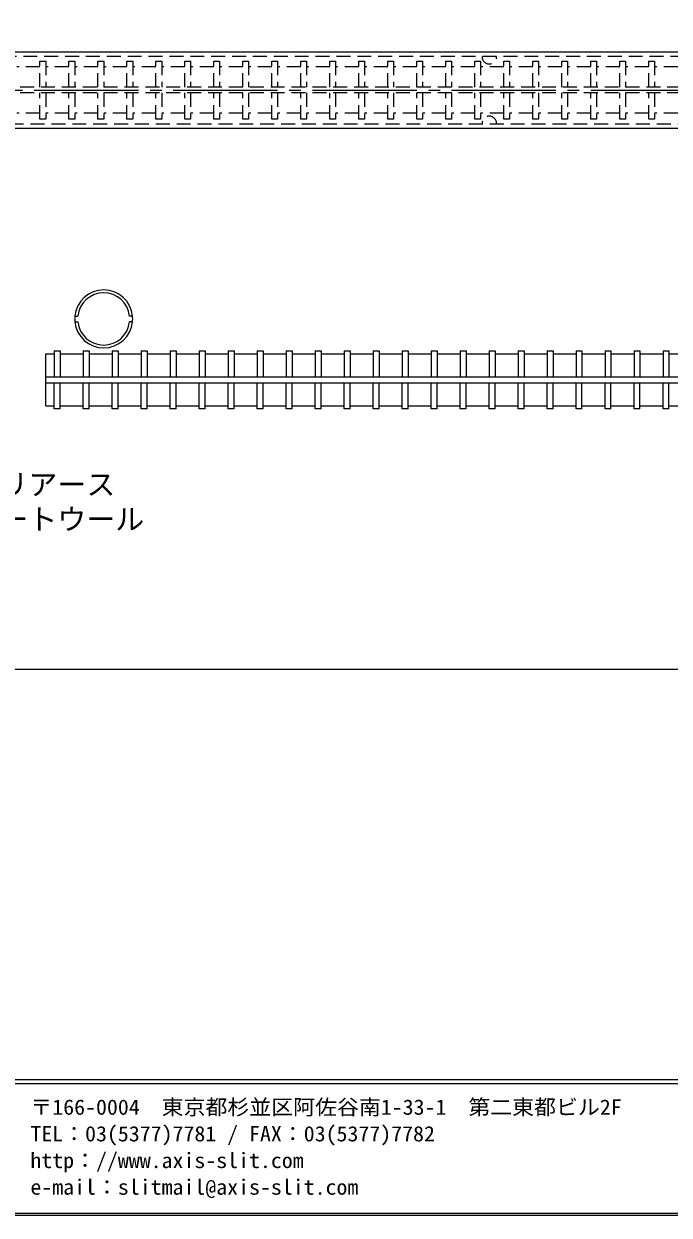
# Model space of a CAD drawing. Units: millimetres at full size, sheet at 1:2; details may follow other scales. Extents: x -891 to 891, y -194 to 194.
# Drawn here: x -651.9 to -540.6, y -194.2 to 11.4 of the extents above; entities that cross this region are included whole.
import ezdxf
from ezdxf.enums import TextEntityAlignment as Align

# ---------------------------------------------------------------- set-up
doc = ezdxf.new("R2010")
doc.units = ezdxf.units.MM
doc.header["$LTSCALE"] = 2
doc.linetypes.add('CHAIN2', pattern=[12, 9, -1, 1, -1])
doc.linetypes.add('DASHED1', pattern=[1.8, 1.2, -0.6])
doc.layers.add('0-0_', color=7, linetype='Continuous', lineweight=9)
doc.layers.add('1-0_', color=5, linetype='Continuous', lineweight=9)
doc.styles.add('ＭＳ ゴシック', font='')
doc.styles.get('ＭＳ ゴシック').set_extended_font_data('MS Gothic')

msp = doc.modelspace()

# ---------------------------------------------------------------- linework, layer by layer
at = {"layer": '0-0_'}
for p, q in [((-330.56, -170.8), (-890.56, -170.8)), ((-330.56, -171.5), (-890.56, -171.5)), ((-890.84, -194.18), (-330.28, -194.18))]:
    msp.add_line(p, q, dxfattribs=at)
msp.add_lwpolyline([(-330.56, 193.9), (-330.56, -193.9), (-890.56, -193.9)], dxfattribs=at)
at = {"layer": '1-0_', "color": 2}
for p, q in [((-479.61, 6.55), (-683.11, 6.55)), ((-683.11, -6.55), (-479.61, -6.55))]:
    msp.add_line(p, q, dxfattribs=at)
at = {"layer": '1-0_', "color": 2, "linetype": 'DASHED1'}
for p, q in [((-383.16, 5.8), (-683.11, 5.8)), ((-683.11, -5.8), (-383.16, -5.8))]:
    msp.add_line(p, q, dxfattribs=at)
at = {"layer": '1-0_', "linetype": 'DASHED1'}
for p, q in [((-649.11, 0.5), (-649.11, 5)), ((-644.11, 0.5), (-644.11, 5)), ((-639.11, 0.5), (-639.11, 5)), ((-634.11, 0.5), (-634.11, 5)), ((-629.11, 0.5), (-629.11, 5)), ((-624.11, 0.5), (-624.11, 5)), ((-619.11, 0.5), (-619.11, 5)), ((-614.11, 0.5), (-614.11, 5)), ((-609.11, 0.5), (-609.11, 5)), ((-604.11, 0.5), (-604.11, 5)), ((-599.11, 0.5), (-599.11, 5)), ((-594.11, 0.5), (-594.11, 5)), ((-589.11, 0.5), (-589.11, 5)), ((-584.11, 0.5), (-584.11, 5)), ((-579.11, 0.5), (-579.11, 5)), ((-574.11, 0.5), (-574.11, 5)), ((-569.11, 0.5), (-569.11, 5)), ((-564.11, 0.5), (-564.11, 5)), ((-559.11, 0.5), (-559.11, 5)), ((-554.11, 0.5), (-554.11, 5)), ((-549.11, 0.5), (-549.11, 5)), ((-544.11, 0.5), (-544.11, 5)), ((-649.11, -5), (-649.11, -0.5)), ((-648.11, -0.5), (-648.11, -5)), ((-644.11, -5), (-644.11, -0.5)), ((-643.11, -0.5), (-643.11, -5)), ((-639.11, -5), (-639.11, -0.5)), ((-638.11, -0.5), (-638.11, -5)), ((-634.11, -5), (-634.11, -0.5)), ((-633.11, -0.5), (-633.11, -5)), ((-629.11, -5), (-629.11, -0.5)), ((-628.11, -0.5), (-628.11, -5)), ((-624.11, -5), (-624.11, -0.5)), ((-623.11, -0.5), (-623.11, -5)), ((-619.11, -5), (-619.11, -0.5)), ((-618.11, -0.5), (-618.11, -5)), ((-614.11, -5), (-614.11, -0.5)), ((-613.11, -0.5), (-613.11, -5)), ((-609.11, -5), (-609.11, -0.5)), ((-608.11, -0.5), (-608.11, -5)), ((-604.11, -5), (-604.11, -0.5)), ((-603.11, -0.5), (-603.11, -5)), ((-599.11, -5), (-599.11, -0.5)), ((-598.11, -0.5), (-598.11, -5)), ((-594.11, -5), (-594.11, -0.5)), ((-593.11, -0.5), (-593.11, -5)), ((-589.11, -5), (-589.11, -0.5)), ((-588.11, -0.5), (-588.11, -5)), ((-584.11, -5), (-584.11, -0.5)), ((-583.11, -0.5), (-583.11, -5)), ((-579.11, -5), (-579.11, -0.5)), ((-578.11, -0.5), (-578.11, -5)), ((-574.11, -5), (-574.11, -0.5)), ((-573.11, -0.5), (-573.11, -5)), ((-569.11, -5), (-569.11, -0.5)), ((-568.11, -0.5), (-568.11, -5)), ((-564.11, -5), (-564.11, -0.5)), ((-563.11, -0.5), (-563.11, -5)), ((-559.11, -5), (-559.11, -0.5)), ((-558.11, -0.5), (-558.11, -5)), ((-554.11, -5), (-554.11, -0.5)), ((-553.11, -0.5), (-553.11, -5)), ((-549.11, -5), (-549.11, -0.5)), ((-548.11, -0.5), (-548.11, -5)), ((-544.11, -5), (-544.11, -0.5)), ((-543.11, -0.5), (-543.11, -5)), ((-648.11, -5), (-649.11, -5)), ((-643.11, -5), (-644.11, -5)), ((-638.11, -5), (-639.11, -5)), ((-633.11, -5), (-634.11, -5)), ((-628.11, -5), (-629.11, -5)), ((-623.11, -5), (-624.11, -5)), ((-618.11, -5), (-619.11, -5)), ((-613.11, -5), (-614.11, -5)), ((-608.11, -5), (-609.11, -5)), ((-603.11, -5), (-604.11, -5)), ((-598.11, -5), (-599.11, -5)), ((-593.11, -5), (-594.11, -5)), ((-588.11, -5), (-589.11, -5)), ((-583.11, -5), (-584.11, -5)), ((-578.11, -5), (-579.11, -5)), ((-573.11, -5), (-574.11, -5)), ((-568.11, -5), (-569.11, -5)), ((-563.11, -5), (-564.11, -5)), ((-558.11, -5), (-559.11, -5)), ((-553.11, -5), (-554.11, -5)), ((-548.11, -5), (-549.11, -5)), ((-543.11, -5), (-544.11, -5))]:
    msp.add_line(p, q, dxfattribs=at)
at = {"layer": '1-0_', "color": 4, "linetype": 'DASHED1'}
for p, q in [((-649.11, 4), (-653.11, 4)), ((-644.11, 4), (-648.11, 4)), ((-639.11, 4), (-643.11, 4)), ((-634.11, 4), (-638.11, 4)), ((-629.11, 4), (-633.11, 4)), ((-624.11, 4), (-628.11, 4)), ((-619.11, 4), (-623.11, 4)), ((-614.11, 4), (-618.11, 4)), ((-609.11, 4), (-613.11, 4)), ((-604.11, 4), (-608.11, 4)), ((-599.11, 4), (-603.11, 4)), ((-594.11, 4), (-598.11, 4)), ((-589.11, 4), (-593.11, 4)), ((-584.11, 4), (-588.11, 4)), ((-579.11, 4), (-583.11, 4)), ((-574.11, 4), (-578.11, 4)), ((-569.11, 4), (-573.11, 4)), ((-564.11, 4), (-568.11, 4)), ((-559.11, 4), (-563.11, 4)), ((-554.11, 4), (-558.11, 4)), ((-549.11, 4), (-553.11, 4)), ((-544.11, 4), (-548.11, 4)), ((-539.11, 4), (-543.11, 4)), ((-434.11, 0.5), (-683.11, 0.5)), ((-434.11, -0.5), (-683.11, -0.5)), ((-649.11, -4), (-653.11, -4)), ((-644.11, -4), (-648.11, -4)), ((-639.11, -4), (-643.11, -4)), ((-634.11, -4), (-638.11, -4)), ((-629.11, -4), (-633.11, -4)), ((-624.11, -4), (-628.11, -4)), ((-619.11, -4), (-623.11, -4)), ((-614.11, -4), (-618.11, -4)), ((-609.11, -4), (-613.11, -4)), ((-604.11, -4), (-608.11, -4)), ((-599.11, -4), (-603.11, -4)), ((-594.11, -4), (-598.11, -4)), ((-589.11, -4), (-593.11, -4)), ((-584.11, -4), (-588.11, -4)), ((-579.11, -4), (-583.11, -4)), ((-574.11, -4), (-578.11, -4)), ((-569.11, -4), (-573.11, -4)), ((-564.11, -4), (-568.11, -4)), ((-559.11, -4), (-563.11, -4)), ((-554.11, -4), (-558.11, -4)), ((-549.11, -4), (-553.11, -4)), ((-544.11, -4), (-548.11, -4)), ((-539.11, -4), (-543.11, -4))]:
    msp.add_line(p, q, dxfattribs=at)
at = {"layer": '1-0_', "color": 6, "linetype": 'CHAIN2'}
msp.add_line((-818.11, 0), (-371.61, 0), dxfattribs=at)
at = {"layer": '1-0_', "color": 3}
for p, q in [((-643.087, -39), (-642.582, -39)), ((-633.133, -39), (-633.638, -39)), ((-643.087, -40), (-642.582, -40)), ((-633.133, -40), (-633.638, -40))]:
    msp.add_line(p, q, dxfattribs=at)
at = {"layer": '1-0_'}
for p, q in [((-646.622, -45), (-646.622, -49.5)), ((-646.622, -45), (-645.622, -45)), ((-645.622, -45), (-645.622, -49.5)), ((-641.622, -45), (-641.622, -49.5)), ((-641.622, -45), (-640.622, -45)), ((-640.622, -45), (-640.622, -49.5)), ((-636.622, -45), (-635.622, -45)), ((-636.622, -45), (-636.622, -49.5)), ((-635.622, -45), (-635.622, -49.5)), ((-631.622, -45), (-630.623, -45)), ((-631.622, -45), (-631.622, -49.5)), ((-630.623, -45), (-630.623, -49.5)), ((-626.622, -45), (-625.622, -45)), ((-626.622, -45), (-626.622, -49.5)), ((-625.622, -45), (-625.622, -49.5)), ((-621.622, -45), (-621.622, -49.5)), ((-621.622, -45), (-620.622, -45)), ((-620.622, -45), (-620.622, -49.5)), ((-616.622, -45), (-616.622, -49.5)), ((-616.622, -45), (-615.623, -45)), ((-615.623, -45), (-615.623, -49.5)), ((-611.622, -45), (-610.622, -45)), ((-611.622, -45), (-611.622, -49.5)), ((-610.622, -45), (-610.622, -49.5)), ((-606.622, -45), (-606.622, -49.5)), ((-606.622, -45), (-605.622, -45)), ((-605.622, -45), (-605.622, -49.5)), ((-601.622, -45), (-600.622, -45)), ((-601.622, -45), (-601.622, -49.5)), ((-600.622, -45), (-600.622, -49.5)), ((-596.622, -45), (-596.622, -49.5)), ((-596.622, -45), (-595.622, -45)), ((-595.622, -45), (-595.622, -49.5)), ((-591.622, -45), (-591.622, -49.5)), ((-591.622, -45), (-590.622, -45)), ((-590.622, -45), (-590.622, -49.5)), ((-586.622, -45), (-585.622, -45)), ((-586.622, -45), (-586.622, -49.5)), ((-585.622, -45), (-585.622, -49.5)), ((-581.622, -45), (-580.622, -45)), ((-581.622, -45), (-581.622, -49.5)), ((-580.622, -45), (-580.622, -49.5)), ((-576.622, -45), (-575.622, -45)), ((-576.622, -45), (-576.622, -49.5)), ((-575.622, -45), (-575.622, -49.5)), ((-571.622, -45), (-570.622, -45)), ((-571.622, -45), (-571.622, -49.5)), ((-570.622, -45), (-570.622, -49.5)), ((-566.622, -45), (-566.622, -49.5)), ((-566.622, -45), (-565.622, -45)), ((-565.622, -45), (-565.622, -49.5)), ((-561.622, -45), (-561.622, -49.5)), ((-561.622, -45), (-560.622, -45)), ((-560.622, -45), (-560.622, -49.5)), ((-556.622, -45), (-555.622, -45)), ((-556.622, -45), (-556.622, -49.5)), ((-555.622, -45), (-555.622, -49.5)), ((-551.622, -45), (-550.622, -45)), ((-551.622, -45), (-551.622, -49.5)), ((-550.622, -45), (-550.622, -49.5)), ((-546.622, -45), (-545.622, -45)), ((-546.622, -45), (-546.622, -49.5)), ((-545.622, -45), (-545.622, -49.5)), ((-541.622, -45), (-541.622, -49.5)), ((-541.622, -45), (-540.622, -45)), ((-540.622, -45), (-540.622, -49.5)), ((-648.11, -49.5), (-379.11, -49.5)), ((-648.11, -50.5), (-379.11, -50.5)), ((-646.622, -55), (-646.622, -50.5)), ((-645.622, -55), (-645.622, -50.5)), ((-641.622, -55), (-641.622, -50.5)), ((-640.622, -55), (-640.622, -50.5)), ((-636.622, -55), (-636.622, -50.5)), ((-635.622, -55), (-635.622, -50.5)), ((-631.622, -55), (-631.622, -50.5)), ((-630.623, -55), (-630.623, -50.5)), ((-626.622, -55), (-626.622, -50.5)), ((-625.622, -55), (-625.622, -50.5)), ((-621.622, -55), (-621.622, -50.5)), ((-620.622, -55), (-620.622, -50.5)), ((-616.622, -55), (-616.622, -50.5)), ((-615.623, -55), (-615.623, -50.5)), ((-611.622, -55), (-611.622, -50.5)), ((-610.622, -55), (-610.622, -50.5)), ((-606.622, -55), (-606.622, -50.5)), ((-605.622, -55), (-605.622, -50.5)), ((-601.622, -55), (-601.622, -50.5)), ((-600.622, -55), (-600.622, -50.5)), ((-596.622, -55), (-596.622, -50.5)), ((-595.622, -55), (-595.622, -50.5)), ((-591.622, -55), (-591.622, -50.5)), ((-590.622, -55), (-590.622, -50.5)), ((-586.622, -55), (-586.622, -50.5)), ((-585.622, -55), (-585.622, -50.5)), ((-581.622, -55), (-581.622, -50.5)), ((-580.622, -55), (-580.622, -50.5)), ((-576.622, -55), (-576.622, -50.5)), ((-575.622, -55), (-575.622, -50.5)), ((-571.622, -55), (-571.622, -50.5)), ((-570.622, -55), (-570.622, -50.5)), ((-566.622, -55), (-566.622, -50.5)), ((-565.622, -55), (-565.622, -50.5)), ((-561.622, -55), (-561.622, -50.5)), ((-560.622, -55), (-560.622, -50.5)), ((-556.622, -55), (-556.622, -50.5)), ((-555.622, -55), (-555.622, -50.5)), ((-551.622, -55), (-551.622, -50.5)), ((-550.622, -55), (-550.622, -50.5)), ((-546.622, -55), (-546.622, -50.5)), ((-545.622, -55), (-545.622, -50.5)), ((-541.622, -55), (-541.622, -50.5)), ((-540.622, -55), (-540.622, -50.5)), ((-645.622, -55), (-646.622, -55)), ((-640.622, -55), (-641.622, -55)), ((-635.622, -55), (-636.622, -55)), ((-630.623, -55), (-631.622, -55)), ((-625.622, -55), (-626.622, -55)), ((-620.622, -55), (-621.622, -55)), ((-615.623, -55), (-616.622, -55)), ((-610.622, -55), (-611.622, -55)), ((-605.622, -55), (-606.622, -55)), ((-600.622, -55), (-601.622, -55)), ((-595.622, -55), (-596.622, -55)), ((-590.622, -55), (-591.622, -55)), ((-585.622, -55), (-586.622, -55)), ((-580.622, -55), (-581.622, -55)), ((-575.622, -55), (-576.622, -55)), ((-570.622, -55), (-571.622, -55)), ((-565.622, -55), (-566.622, -55)), ((-560.622, -55), (-561.622, -55)), ((-555.622, -55), (-556.622, -55)), ((-550.622, -55), (-551.622, -55)), ((-545.622, -55), (-546.622, -55)), ((-540.622, -55), (-541.622, -55))]:
    msp.add_line(p, q, dxfattribs=at)
at = {"layer": '1-0_', "color": 4}
for p, q in [((-648.11, -45.5), (-646.622, -45.5)), ((-648.11, -54.5), (-648.11, -45.5)), ((-645.622, -45.5), (-641.622, -45.5)), ((-640.622, -45.5), (-636.622, -45.5)), ((-635.622, -45.5), (-631.622, -45.5)), ((-630.623, -45.5), (-626.622, -45.5)), ((-625.622, -45.5), (-621.622, -45.5)), ((-620.622, -45.5), (-616.622, -45.5)), ((-615.623, -45.5), (-611.622, -45.5)), ((-610.622, -45.5), (-606.622, -45.5)), ((-605.622, -45.5), (-601.622, -45.5)), ((-600.622, -45.5), (-596.622, -45.5)), ((-595.622, -45.5), (-591.622, -45.5)), ((-590.622, -45.5), (-586.622, -45.5)), ((-585.622, -45.5), (-581.622, -45.5)), ((-580.622, -45.5), (-576.622, -45.5)), ((-575.622, -45.5), (-571.622, -45.5)), ((-570.622, -45.5), (-566.622, -45.5)), ((-565.622, -45.5), (-561.622, -45.5)), ((-560.622, -45.5), (-556.622, -45.5)), ((-555.622, -45.5), (-551.622, -45.5)), ((-550.622, -45.5), (-546.622, -45.5)), ((-545.622, -45.5), (-541.622, -45.5)), ((-540.622, -45.5), (-536.622, -45.5)), ((-648.11, -54.5), (-646.622, -54.5)), ((-645.622, -54.5), (-641.622, -54.5)), ((-640.622, -54.5), (-636.622, -54.5)), ((-635.622, -54.5), (-631.622, -54.5)), ((-630.623, -54.5), (-626.622, -54.5)), ((-625.622, -54.5), (-621.622, -54.5)), ((-620.622, -54.5), (-616.622, -54.5)), ((-615.623, -54.5), (-611.622, -54.5)), ((-610.622, -54.5), (-606.622, -54.5)), ((-605.622, -54.5), (-601.622, -54.5)), ((-600.622, -54.5), (-596.622, -54.5)), ((-595.622, -54.5), (-591.622, -54.5)), ((-590.622, -54.5), (-586.622, -54.5)), ((-585.622, -54.5), (-581.622, -54.5)), ((-580.622, -54.5), (-576.622, -54.5)), ((-575.622, -54.5), (-571.622, -54.5)), ((-570.622, -54.5), (-566.622, -54.5)), ((-565.622, -54.5), (-561.622, -54.5)), ((-560.622, -54.5), (-556.622, -54.5)), ((-555.622, -54.5), (-551.622, -54.5)), ((-550.622, -54.5), (-546.622, -54.5)), ((-545.622, -54.5), (-541.622, -54.5)), ((-540.622, -54.5), (-536.622, -54.5))]:
    msp.add_line(p, q, dxfattribs=at)
at = {"layer": '1-0_', "color": 7}
msp.add_line((-349.61, -100), (-683.11, -100), dxfattribs=at)
at = {"layer": '1-0_', "linetype": 'DASHED1'}
for points in [[(-649.11, 5), (-648.11, 5), (-648.11, 0.5)], [(-644.11, 5), (-643.11, 5), (-643.11, 0.5)], [(-639.11, 5), (-638.11, 5), (-638.11, 0.5)], [(-634.11, 5), (-633.11, 5), (-633.11, 0.5)], [(-629.11, 5), (-628.11, 5), (-628.11, 0.5)], [(-624.11, 5), (-623.11, 5), (-623.11, 0.5)], [(-619.11, 5), (-618.11, 5), (-618.11, 0.5)], [(-614.11, 5), (-613.11, 5), (-613.11, 0.5)], [(-609.11, 5), (-608.11, 5), (-608.11, 0.5)], [(-604.11, 5), (-603.11, 5), (-603.11, 0.5)], [(-599.11, 5), (-598.11, 5), (-598.11, 0.5)], [(-594.11, 5), (-593.11, 5), (-593.11, 0.5)], [(-589.11, 5), (-588.11, 5), (-588.11, 0.5)], [(-584.11, 5), (-583.11, 5), (-583.11, 0.5)], [(-579.11, 5), (-578.11, 5), (-578.11, 0.5)], [(-574.11, 5), (-573.11, 5), (-573.11, 0.5)], [(-569.11, 5), (-568.11, 5), (-568.11, 0.5)], [(-564.11, 5), (-563.11, 5), (-563.11, 0.5)], [(-559.11, 5), (-558.11, 5), (-558.11, 0.5)], [(-554.11, 5), (-553.11, 5), (-553.11, 0.5)], [(-549.11, 5), (-548.11, 5), (-548.11, 0.5)], [(-544.11, 5), (-543.11, 5), (-543.11, 0.5)]]:
    msp.add_lwpolyline(points, dxfattribs=at)
at = {"layer": '1-0_', "color": 2, "linetype": 'DASHED1'}
for centre, start, end in [((-571.61, 5.75), 177.70756, 2.29244), ((-571.61, -5.75), 357.70756, 182.29244)]:
    msp.add_arc(centre, 1.25, start, end, dxfattribs=at)
at = {"layer": '1-0_', "color": 4}
for start, end in [(5.73921, 174.2608), (185.73921, 354.2608)]:
    msp.add_arc((-638.11, -39.5), 5, start, end, dxfattribs=at)
at = {"layer": '1-0_', "color": 3}
for centre, radius, start, end in [((-638.11, -39.5), 4.5, 6.37938, 173.62061), ((-637.61, -39.5), 5.5, 174.78407, 185.21593), ((-638.61, -39.5), 5.5, 354.78407, 5.21593), ((-638.11, -39.5), 4.5, 186.37939, 353.62061)]:
    msp.add_arc(centre, radius, start, end, dxfattribs=at)

# ---------------------------------------------------------------- texts
at = {"layer": '0-0_', "style": 'ＭＳ ゴシック', "width": 1.05}
for s, p in [('〒166-0004\u3000東京都杉並区阿佐谷南1-33-1\u3000第二東都ビル2F', (-650.752, -177.64)), ('TEL：03(5377)7781 / FAX：03(5377)7782', (-650.752, -182.24)), ('http：//www.axis-slit.com', (-650.752, -186.84)), ('e-mail：slitmail@axis-slit.com', (-650.752, -191.44))]:
    msp.add_text(s, height=2.639, dxfattribs=at).set_placement(p, align=Align.BOTTOM_LEFT)
at = {"layer": '1-0_', "color": 7, "style": 'ＭＳ ゴシック'}
for s, p in [('アルカリアース', (-671.11, -71)), ('シリケートウール', (-671.11, -77))]:
    msp.add_text(s, height=3.666, dxfattribs=at).set_placement(p, align=Align.BOTTOM_LEFT)

doc.saveas('drawing.dxf')
